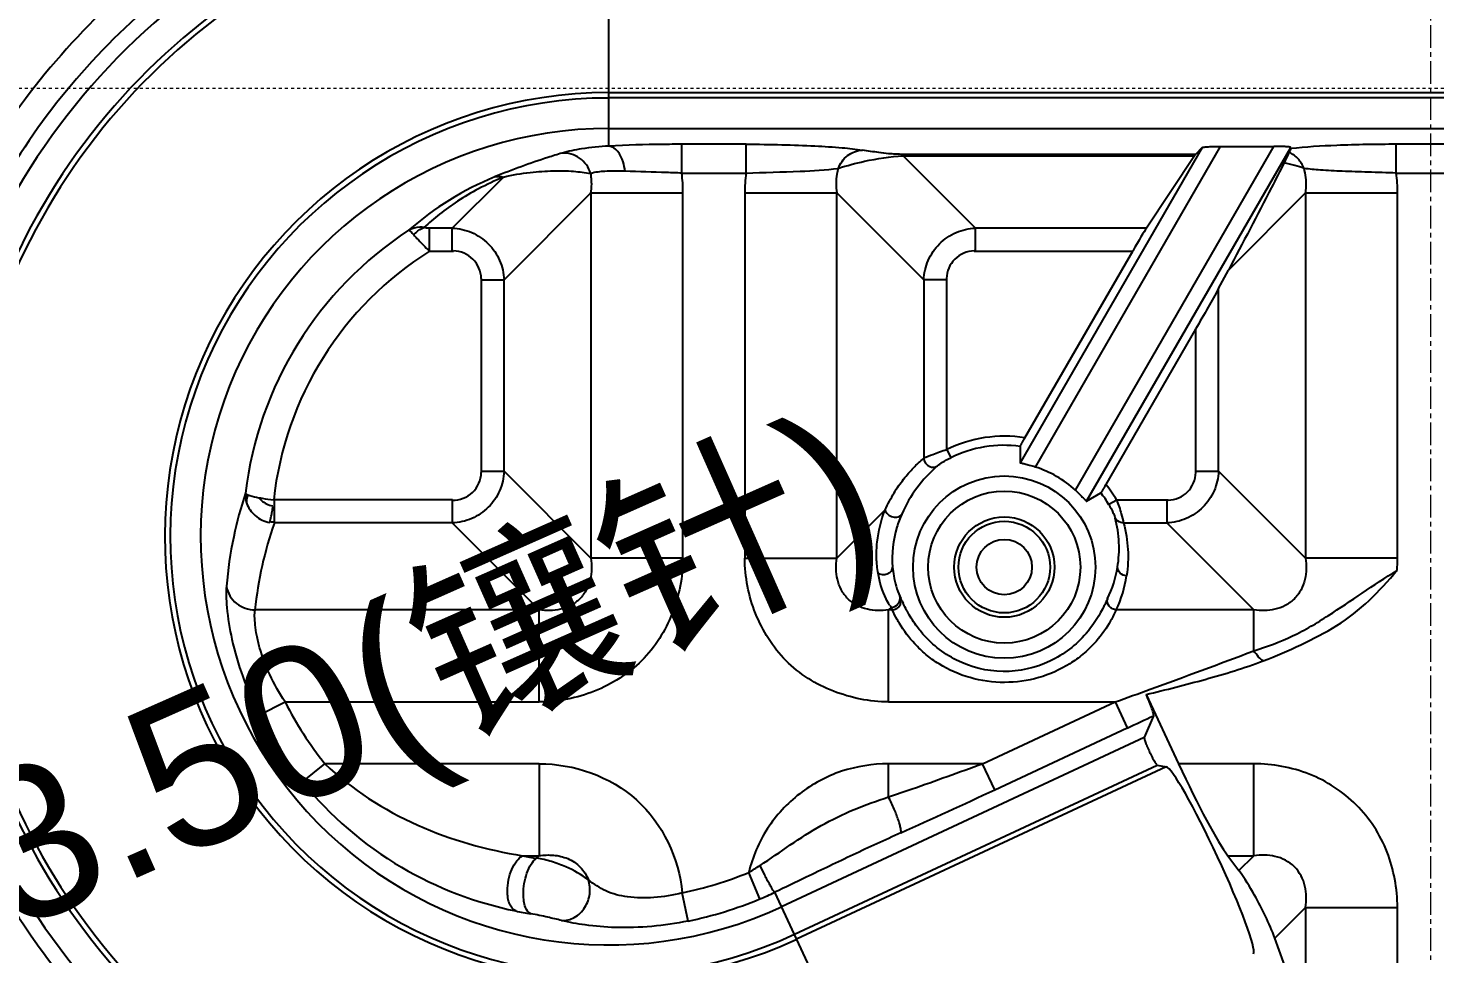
# Model space of a CAD drawing. Header units: millimetres. Extents: x 2748 to 3320, y 1427 to 1884.
# Drawn here: x 2936.55 to 2983.04, y 1695.22 to 1725.82 of the extents above; entities that cross this region are included whole.
import ezdxf

# ---------------------------------------------------------------- set-up
doc = ezdxf.new("R2010")
doc.units = ezdxf.units.MM
doc.linetypes.add('CENTER', pattern=[0.6, 0.375, -0.075, 0.075, -0.075])
doc.linetypes.add('HIDDEN', pattern=[0.2, 0.1, -0.1])
doc.layers.add('21', color=7, linetype='Continuous')
doc.layers.add('center', color=1, linetype='CENTER', lineweight=9)
doc.layers.add('cool', color=153, linetype='HIDDEN', lineweight=9)
doc.styles.get("Standard").update_dxf_attribs({"font": 'arial.ttf'})
doc.dimstyles.get("Standard").update_dxf_attribs({"dimtxt": 0.18, "dimasz": 0.18, "dimexe": 0.18, "dimexo": 0.0625, "dimgap": 0.09, "dimtad": 0, "dimtih": 1, "dimtoh": 1, "dimzin": 0, "dimdsep": 46, "dimtxsty": 'Standard', "dimcen": 0.09, "dimadec": 0, "dimazin": 0, "dimtfac": 1, "dimtofl": 0, "dimtmove": 0, "dimatfit": 3, "dimfxl": 0, "dimtolj": 1, "dimtzin": 0, "dimarcsym": 0})

# ---------------------------------------------------------------- blocks, each defined once
blk = doc.blocks.new('*D76')
at = {"color": 4, "lineweight": -2, "transparency": 16777216}
blk.add_line((2930.321, 1695.287), (2925.75, 1693.261), dxfattribs=at)
at = {"color": 4, "transparency": 16777216}
blk.add_solid([(2925.413, 1694.023), (2926.088, 1692.499), (2921.179, 1691.235)], dxfattribs=at)
at = {"layer": 'Defpoints', "color": 0, "transparency": 16777216}
for p in [(2921.179, 1691.235), (2917.979, 1689.817)]:
    blk.add_point(p, dxfattribs=at)
at = {"color": 6, "transparency": 16777216, "insert": (2947.402, 1702.858), "char_height": 5, "attachment_point": 5, "rotation": 23.9043}
blk.add_mtext('\\A1;∅3.50(镶针)', dxfattribs=at)

msp = doc.modelspace()

# ---------------------------------------------------------------- linework, layer by layer
at = {"layer": '21', "color": 7, "linetype": 'Continuous'}
for p, q in [((2955.747, 1721.918), (2955.747, 1732.282)), ((2955.747, 1723.686), (2999.967, 1723.686)), ((2999.967, 1723.508), (2955.747, 1723.508)), ((2955.747, 1722.502), (2999.967, 1722.502)), ((2960.277, 1721.977), (2958.15, 1721.977)), ((2958.151, 1721.025), (2958.15, 1721.977)), ((2960.277, 1721.025), (2960.277, 1721.977)), ((2975.352, 1721.869), (2969.336, 1711.449)), ((2975.953, 1721.908), (2969.835, 1711.308)), ((2971.163, 1710.542), (2977.725, 1721.908)), ((2971.534, 1710.18), (2978.283, 1721.869)), ((2975.352, 1721.869), (2975.136, 1721.645)), ((2975.953, 1721.908), (2977.725, 1721.908)), ((2978.276, 1721.833), (2978.283, 1721.869)), ((2981.768, 1721.025), (2981.768, 1721.977)), ((2984.9, 1721.977), (2981.768, 1721.977)), ((2965.47, 1721.596), (2965.47, 1721.645)), ((2975.136, 1721.645), (2965.47, 1721.645)), ((2965.47, 1721.596), (2967.859, 1719.206)), ((2965.47, 1721.596), (2975.101, 1721.596)), ((2975.101, 1721.596), (2973.511, 1719.206)), ((2950.568, 1719.206), (2952.257, 1720.895)), ((2958.151, 1721.025), (2960.277, 1721.025)), ((2981.768, 1721.025), (2984.914, 1721.025)), ((2955.152, 1720.369), (2952.279, 1717.496)), ((2955.152, 1720.369), (2955.152, 1708.297)), ((2955.152, 1720.369), (2958.192, 1720.369)), ((2958.192, 1708.297), (2958.192, 1720.369)), ((2960.235, 1720.369), (2960.235, 1708.297)), ((2960.235, 1720.369), (2963.276, 1720.369)), ((2963.276, 1708.297), (2963.276, 1720.369)), ((2966.149, 1717.496), (2963.276, 1720.369)), ((2978.769, 1720.369), (2976.219, 1717.818)), ((2978.769, 1720.369), (2978.769, 1708.297)), ((2978.769, 1720.369), (2981.81, 1720.369)), ((2981.81, 1708.297), (2981.81, 1720.369)), ((2949.815, 1718.446), (2949.815, 1719.206)), ((2950.568, 1719.206), (2949.815, 1719.206)), ((2950.568, 1718.446), (2950.568, 1719.206)), ((2967.859, 1718.446), (2967.859, 1719.206)), ((2973.511, 1719.206), (2967.859, 1719.206)), ((2949.815, 1718.446), (2950.613, 1718.446)), ((2967.815, 1718.446), (2973.056, 1718.446)), ((2969.493, 1712.274), (2973.056, 1718.446)), ((2975.896, 1717.21), (2976.219, 1717.818)), ((2951.518, 1717.54), (2951.518, 1711.125)), ((2951.518, 1717.496), (2952.279, 1717.496)), ((2952.279, 1711.17), (2952.279, 1717.496)), ((2966.149, 1717.496), (2966.149, 1711.595)), ((2966.909, 1717.496), (2966.149, 1717.496)), ((2966.909, 1711.888), (2966.909, 1717.541)), ((2975.896, 1711.17), (2975.896, 1717.21)), ((2975.136, 1715.865), (2972.17, 1710.729)), ((2975.136, 1715.865), (2975.136, 1711.125)), ((2969.339, 1711.992), (2969.336, 1711.449)), ((2966.909, 1711.888), (2967.042, 1711.617)), ((2951.518, 1711.17), (2952.279, 1711.17)), ((2952.279, 1711.17), (2955.152, 1708.297)), ((2975.136, 1711.17), (2975.896, 1711.17)), ((2975.896, 1711.17), (2978.769, 1708.297)), ((2950.57, 1710.22), (2944.674, 1710.22)), ((2944.688, 1709.46), (2944.688, 1710.22)), ((2950.568, 1710.22), (2950.568, 1709.459)), ((2971.534, 1710.18), (2972.004, 1710.455)), ((2972.527, 1710.219), (2972.268, 1710.065)), ((2974.23, 1710.219), (2972.527, 1710.219)), ((2974.186, 1710.219), (2974.186, 1709.459)), ((2963.276, 1708.297), (2964.872, 1709.892)), ((2950.568, 1709.459), (2944.688, 1709.46)), ((2953.441, 1706.586), (2950.568, 1709.459)), ((2972.753, 1709.459), (2974.186, 1709.459)), ((2977.059, 1706.586), (2974.186, 1709.459)), ((2958.192, 1708.297), (2955.152, 1708.297)), ((2960.235, 1708.297), (2963.276, 1708.297)), ((2981.81, 1708.297), (2978.769, 1708.297)), ((2965.433, 1706.88), (2965.396, 1706.959)), ((2953.441, 1706.586), (2944.047, 1706.586)), ((2953.441, 1703.545), (2953.441, 1706.586)), ((2965.07, 1706.67), (2964.986, 1706.586)), ((2964.986, 1703.545), (2964.986, 1706.586)), ((2965.108, 1706.586), (2964.986, 1706.586)), ((2977.059, 1706.586), (2972.515, 1706.586)), ((2977.059, 1705.235), (2977.059, 1706.586)), ((2973.504, 1703.791), (2974.571, 1701.502)), ((2944.192, 1703.113), (2945.04, 1703.545)), ((2945.04, 1703.545), (2953.441, 1703.545)), ((2964.986, 1703.545), (2972.475, 1703.545)), ((2968.094, 1701.502), (2972.475, 1703.545)), ((2972.475, 1703.545), (2972.877, 1702.683)), ((2968.496, 1700.64), (2972.877, 1702.683)), ((2973.748, 1703.09), (2973.439, 1702.365)), ((2973.439, 1702.365), (2961.45, 1696.774)), ((2945.614, 1700.908), (2946.358, 1701.502)), ((2953.441, 1701.502), (2946.358, 1701.502)), ((2953.441, 1701.502), (2953.441, 1698.462)), ((2961.875, 1695.863), (2973.865, 1701.454)), ((2974.167, 1701.398), (2961.95, 1695.702)), ((2964.986, 1700.402), (2964.986, 1701.502)), ((2968.094, 1701.502), (2964.986, 1701.502)), ((2968.496, 1700.64), (2968.094, 1701.502)), ((2973.865, 1701.454), (2974.167, 1701.398)), ((2977.059, 1701.502), (2974.571, 1701.502)), ((2977.059, 1698.462), (2977.059, 1701.502)), ((2952.893, 1698.462), (2953.441, 1698.462)), ((2953.356, 1698.376), (2953.441, 1698.462)), ((2976.198, 1698.462), (2976.566, 1697.969)), ((2976.198, 1698.462), (2977.059, 1698.462)), ((2976.566, 1697.969), (2977.059, 1698.462)), ((2960.734, 1697.033), (2960.368, 1697.911)), ((2958.362, 1696.302), (2958.17, 1697.234)), ((2965.849, 1687.341), (2961.227, 1697.252)), ((2978.769, 1696.751), (2977.754, 1695.736)), ((2978.769, 1696.751), (2978.769, 1692.949)), ((2978.769, 1696.751), (2981.81, 1696.751)), ((2981.81, 1684.679), (2981.81, 1696.751)), ((2978.769, 1692.949), (2977.754, 1695.736))]:
    msp.add_line(p, q, dxfattribs=at)
for radius in [3.013, 2.514, 1.658, 1.514, 0.915]:
    msp.add_circle((2968.812, 1708.001), radius, dxfattribs=at)
for centre, radius, start, end in [((2982.882, 1672.826), 102.057, 14.96291, 151.82661), ((2982.882, 1672.826), 101.558, 14.96291, 151.63947), ((2982.882, 1672.826), 100.92, 15.05965, 151.44394), ((2982.882, 1672.826), 100.421, 15.05965, 151.60566), ((2988.912, 1672.826), 86.816, 91.13101, 151.13064), ((2988.912, 1672.826), 85.811, 91.12889, 269.34896), ((2988.912, 1672.826), 84.503, 92.75328, 175.97781), ((2988.912, 1672.826), 83.513, 92.75328, 175.96569), ((2955.747, 1709.006), 22.684, 90, 295), ((2955.747, 1709.006), 21.679, 90, 295), ((2955.747, 1709.006), 21.5, 90, 295), ((2955.747, 1709.006), 24.115, 131.0428, 151.3972), ((2955.747, 1709.006), 23.213, 131.0433, 151.397), ((2955.747, 1709.006), 14.68, 90, 295), ((2955.747, 1709.006), 14.501, 90, 295), ((2955.747, 1709.006), 13.496, 89.9994, 294.9996), ((2955.822, 1711.517), 10.142, 112.3303, 131.3177), ((2953.042, 1720.371), 5.151, 359.9778, 7.2976), ((2965.382, 1720.37), 5.146, 172.6931, 180.0194), ((2976.66, 1720.371), 5.15, 359.9774, 7.2985), ((2955.747, 1709.006), 12.101, 123.1721, 173.1948), ((2955.747, 1709.006), 11.149, 122.1442, 173.7447), ((2968.812, 1708.001), 4.327, 80.94, 116.0794), ((2968.812, 1708.001), 4.026, 82.4736, 116.0804), ((2969.487, 1707.98), 4.433, 130.6308, 156.4108), ((2968.812, 1708.001), 3.462, 47.2154, 72.7946), ((2968.812, 1708.001), 4.327, 30.8385, 39.0807), ((2956.368, 1706.259), 13.311, 161.6914, 168.0877), ((2968.812, 1708.001), 4.026, 30.8384, 37.5488), ((2956.287, 1705.361), 12.302, 160.5364, 174.2845), ((2956.413, 1706.249), 13.357, 168.086, 175.2), ((2976.629, 1708.295), 5.181, 355.5298, 0.0192), ((2968.757, 1708.622), 3.848, 334.3992, 350.7181), ((2968.736, 1708.341), 4.167, 335.0872, 351.3687), ((2968.87, 1708.621), 3.851, 204.3094, 205.5728), ((2975.289, 1711.488), 10.88, 205.0528, 205.2201), ((2972.569, 1710.206), 7.873, 205.2166, 205.5762), ((2966.716, 1707.792), 1.992, 211.8513, 214.276), ((2968.876, 1708.335), 4.154, 203.6362, 204.9039), ((2955.747, 1709.006), 12.019, 207.0234, 218.633), ((2955.747, 1709.006), 12.971, 207.023, 218.6329), ((2850.633, 1964.853), 289.27, 294.99849, 295.18888), ((2844.269, 1967.03), 293.932, 294.33469, 295.00126), ((2955.725, 1712.488), 14.31, 258.5848, 260.4686), ((2956.642, 1704.374), 7.46, 299.9695, 303.3281), ((2955.747, 1709.006), 24.115, 208.2625, 217.5101), ((2955.747, 1709.006), 23.213, 208.2645, 217.509), ((2955.747, 1709.006), 12.019, 281.6321, 292.6148), ((2956.282, 1707.717), 11.575, 292.6211, 295.2945), ((2955.773, 1711.797), 15.478, 258.4075, 260.2893), ((2955.747, 1709.006), 12.971, 281.6319, 292.6137)]:
    msp.add_arc(centre, radius, start, end, dxfattribs=at)
at = {"layer": '21', "color": 8, "linetype": 'HIDDEN'}
msp.add_arc((2988.912, 1672.826), 87.821, 218.45894, 155.70987, dxfattribs=at)
at = {"layer": '21', "color": 7, "linetype": 'Continuous'}
for centre, major_axis, ratio, start_param, end_param in [((2974.589, 1720.693), (0.552, 0.955), 0.022674, 0.091639, 0.344711), ((2973.08, 1718.446), (0.464, 0.804), 0.022674, 0.344711, 1.583895), ((2975.591, 1698.3), (-1.444, 3.097), 0.087489, -3.079289, -0.062303), ((2974.881, 1701.502), (-1.51, 3.214), 0.079183, 1.533606, 2.772789)]:
    msp.add_ellipse(centre, major_axis=major_axis, ratio=ratio, start_param=start_param, end_param=end_param, dxfattribs=at)
for points, knots in [([(2955.747, 1721.918), (2955.444, 1721.903), (2954.922, 1721.851), (2954.407, 1721.748), (2954.196, 1721.685)], [0, 0, 0, 0, 0.57981, 1, 1, 1, 1]), ([(2958.15, 1721.977), (2957.938, 1721.977), (2957.137, 1721.972), (2956.335, 1721.95), (2955.747, 1721.918)], [0, 0, 0, 0, 0.264634, 1, 1, 1, 1]), ([(2956.278, 1721.087), (2956.266, 1721.193), (2956.206, 1721.512), (2955.977, 1721.892), (2955.747, 1721.918)], [0, 0, 0, 0, 0.314254, 1, 1, 1, 1]), ([(2960.277, 1721.977), (2960.673, 1721.979), (2961.432, 1721.967), (2962.494, 1721.933), (2963.38, 1721.874), (2963.903, 1721.821), (2964.123, 1721.784)], [0, 0, 0, 0, 0.308136, 0.591386, 0.826767, 1, 1, 1, 1]), ([(2963.326, 1721.181), (2963.389, 1721.344), (2963.6, 1721.643), (2963.949, 1721.778), (2964.123, 1721.784)], [0, 0, 0, 0, 0.501194, 1, 1, 1, 1]), ([(2965.47, 1721.645), (2965.308, 1721.644), (2965.04, 1721.656), (2964.591, 1721.714), (2964.304, 1721.754), (2964.123, 1721.784)], [0, 0, 0, 0, 0.358147, 0.592861, 1, 1, 1, 1]), ([(2975.352, 1721.869), (2975.357, 1721.874), (2975.381, 1721.879), (2975.422, 1721.887), (2975.484, 1721.892), (2975.593, 1721.9), (2975.751, 1721.906), (2975.883, 1721.908), (2975.953, 1721.908)], [0, 0, 0, 0, 0.036758, 0.109961, 0.214144, 0.343461, 0.654696, 1, 1, 1, 1]), ([(2978.279, 1721.874), (2978.272, 1721.878), (2978.249, 1721.883), (2978.185, 1721.893), (2978.069, 1721.9), (2977.907, 1721.906), (2977.787, 1721.908), (2977.725, 1721.908)], [0, 0, 0, 0, 0.043672, 0.120676, 0.355981, 0.663019, 1, 1, 1, 1]), ([(2978.276, 1721.833), (2978.272, 1721.816), (2978.255, 1721.776), (2978.239, 1721.736), (2978.229, 1721.712)], [0, 0, 0, 0, 0.397433, 1, 1, 1, 1]), ([(2981.768, 1721.977), (2981.112, 1721.977), (2979.947, 1721.956), (2978.784, 1721.889), (2978.279, 1721.833)], [0, 0, 0, 0, 0.563864, 1, 1, 1, 1]), ([(2954.196, 1721.685), (2954.04, 1721.638), (2953.288, 1721.404), (2952.546, 1721.136), (2951.968, 1720.899)], [0, 0, 0, 0, 0.207419, 1, 1, 1, 1]), ([(2955.143, 1721.014), (2955.111, 1721.114), (2955.01, 1721.305), (2954.722, 1721.606), (2954.395, 1721.703), (2954.196, 1721.685)], [0, 0, 0, 0, 0.254033, 0.51613, 1, 1, 1, 1]), ([(2963.326, 1721.181), (2963.61, 1721.276), (2964.316, 1721.462), (2965.041, 1721.573), (2965.47, 1721.596)], [0, 0, 0, 0, 0.410696, 1, 1, 1, 1]), ([(2978.063, 1721.368), (2977.924, 1721.095), (2977.315, 1719.909), (2976.7, 1718.726), (2976.219, 1717.818)], [0, 0, 0, 0, 0.229298, 1, 1, 1, 1]), ([(2978.229, 1721.712), (2978.219, 1721.69), (2978.167, 1721.574), (2978.11, 1721.46), (2978.063, 1721.368)], [0, 0, 0, 0, 0.186498, 1, 1, 1, 1]), ([(2978.719, 1721.181), (2978.617, 1721.213), (2978.401, 1721.284), (2978.181, 1721.339), (2978.063, 1721.368)], [0, 0, 0, 0, 0.467291, 1, 1, 1, 1]), ([(2978.719, 1721.181), (2978.674, 1721.296), (2978.544, 1721.511), (2978.341, 1721.661), (2978.229, 1721.712)], [0, 0, 0, 0, 0.49966, 1, 1, 1, 1]), ([(2952.257, 1720.895), (2951.979, 1720.775), (2951.46, 1720.533), (2950.756, 1720.118), (2950.156, 1719.682), (2949.796, 1719.378), (2949.629, 1719.225)], [0, 0, 0, 0, 0.289516, 0.548452, 0.782768, 1, 1, 1, 1]), ([(2951.968, 1720.899), (2952.038, 1720.916), (2952.138, 1720.919), (2952.232, 1720.901), (2952.257, 1720.895)], [0, 0, 0, 0, 0.743307, 1, 1, 1, 1]), ([(2952.257, 1720.895), (2952.548, 1720.968), (2953.1, 1721.055), (2953.876, 1721.108), (2954.546, 1721.099), (2954.955, 1721.046), (2955.143, 1721.014)], [0, 0, 0, 0, 0.310109, 0.574544, 0.80314, 1, 1, 1, 1]), ([(2956.278, 1721.087), (2956.16, 1721.093), (2955.937, 1721.096), (2955.557, 1721.086), (2955.296, 1721.053), (2955.143, 1721.014)], [0, 0, 0, 0, 0.311352, 0.586289, 1, 1, 1, 1]), ([(2955.152, 1720.369), (2955.16, 1720.424), (2955.183, 1720.638), (2955.174, 1720.857), (2955.143, 1721.014)], [0, 0, 0, 0, 0.258214, 1, 1, 1, 1]), ([(2958.151, 1721.025), (2957.986, 1721.03), (2957.361, 1721.052), (2956.737, 1721.071), (2956.278, 1721.087)], [0, 0, 0, 0, 0.264332, 1, 1, 1, 1]), ([(2960.277, 1721.025), (2960.872, 1721.047), (2961.889, 1721.074), (2962.908, 1721.122), (2963.326, 1721.181)], [0, 0, 0, 0, 0.585401, 1, 1, 1, 1]), ([(2963.326, 1721.181), (2963.307, 1721.119), (2963.243, 1720.853), (2963.246, 1720.574), (2963.276, 1720.369)], [0, 0, 0, 0, 0.240772, 1, 1, 1, 1]), ([(2981.768, 1721.025), (2981.458, 1721.034), (2980.863, 1721.057), (2980.026, 1721.081), (2979.319, 1721.116), (2978.898, 1721.153), (2978.719, 1721.181)], [0, 0, 0, 0, 0.304641, 0.585271, 0.821695, 1, 1, 1, 1]), ([(2978.769, 1720.369), (2978.779, 1720.435), (2978.806, 1720.706), (2978.78, 1720.985), (2978.719, 1721.181)], [0, 0, 0, 0, 0.246128, 1, 1, 1, 1]), ([(2949.629, 1719.225), (2949.585, 1719.232), (2949.413, 1719.243), (2949.235, 1719.199), (2949.126, 1719.135)], [0, 0, 0, 0, 0.260572, 1, 1, 1, 1]), ([(2949.126, 1719.135), (2949.135, 1719.134), (2949.158, 1719.121), (2949.215, 1719.073), (2949.26, 1719.022), (2949.294, 1718.983)], [0, 0, 0, 0, 0.121209, 0.327759, 1, 1, 1, 1]), ([(2949.294, 1718.983), (2949.317, 1719.012), (2949.412, 1719.114), (2949.532, 1719.195), (2949.629, 1719.225)], [0, 0, 0, 0, 0.271388, 1, 1, 1, 1]), ([(2949.294, 1718.983), (2949.328, 1718.944), (2949.495, 1718.759), (2949.671, 1718.582), (2949.815, 1718.446)], [0, 0, 0, 0, 0.205753, 1, 1, 1, 1]), ([(2949.815, 1719.206), (2949.782, 1719.206), (2949.72, 1719.208), (2949.657, 1719.215), (2949.629, 1719.225)], [0, 0, 0, 0, 0.526833, 1, 1, 1, 1]), ([(2950.568, 1719.206), (2950.788, 1719.197), (2951.228, 1719.096), (2951.789, 1718.716), (2952.168, 1718.156), (2952.269, 1717.715), (2952.279, 1717.496)], [0, 0, 0, 0, 0.249494, 0.500013, 0.750522, 1, 1, 1, 1]), ([(2966.149, 1717.496), (2966.158, 1717.715), (2966.26, 1718.156), (2966.639, 1718.716), (2967.199, 1719.096), (2967.64, 1719.197), (2967.859, 1719.206)], [0, 0, 0, 0, 0.249494, 0.500013, 0.750522, 1, 1, 1, 1]), ([(2951.526, 1717.54), (2951.515, 1717.772), (2951.324, 1718.251), (2950.845, 1718.443), (2950.613, 1718.453)], [0, 0, 0, 0, 0.500015, 1, 1, 1, 1]), ([(2967.815, 1718.453), (2967.583, 1718.443), (2967.104, 1718.252), (2966.912, 1717.773), (2966.902, 1717.541)], [0, 0, 0, 0, 0.500022, 1, 1, 1, 1]), ([(2975.896, 1717.21), (2975.785, 1717.001), (2975.53, 1716.553), (2975.275, 1716.106), (2975.136, 1715.865)], [0, 0, 0, 0, 0.46087, 1, 1, 1, 1]), ([(2969.339, 1711.992), (2969.339, 1711.996), (2969.344, 1712.005), (2969.352, 1712.023), (2969.368, 1712.051), (2969.395, 1712.102), (2969.438, 1712.178), (2969.474, 1712.241), (2969.493, 1712.274)], [0, 0, 0, 0, 0.028605, 0.094176, 0.193115, 0.320723, 0.638941, 1, 1, 1, 1]), ([(2964.872, 1709.892), (2964.964, 1710.083), (2965.147, 1710.437), (2965.464, 1710.905), (2965.802, 1711.278), (2966.028, 1711.503), (2966.149, 1711.595)], [0, 0, 0, 0, 0.296044, 0.556015, 0.787369, 1, 1, 1, 1]), ([(2966.149, 1711.595), (2966.245, 1711.646), (2966.497, 1711.75), (2966.753, 1711.84), (2966.909, 1711.888)], [0, 0, 0, 0, 0.398131, 1, 1, 1, 1]), ([(2966.149, 1711.595), (2966.159, 1711.485), (2966.299, 1711.287), (2966.528, 1711.299), (2966.6, 1711.344)], [0, 0, 0, 0, 0.566283, 1, 1, 1, 1]), ([(2966.6, 1711.344), (2966.654, 1711.39), (2966.798, 1711.487), (2966.949, 1711.572), (2967.042, 1711.617)], [0, 0, 0, 0, 0.40491, 1, 1, 1, 1]), ([(2952.279, 1711.17), (2952.269, 1710.95), (2952.168, 1710.509), (2951.789, 1709.949), (2951.228, 1709.57), (2950.788, 1709.468), (2950.568, 1709.459)], [0, 0, 0, 0, 0.249494, 0.500013, 0.750522, 1, 1, 1, 1]), ([(2950.57, 1710.211), (2950.808, 1710.211), (2951.311, 1710.392), (2951.515, 1710.887), (2951.526, 1711.124)], [0, 0, 0, 0, 0.500477, 1, 1, 1, 1]), ([(2969.835, 1711.308), (2969.773, 1711.327), (2969.683, 1711.353), (2969.567, 1711.384), (2969.492, 1711.402), (2969.43, 1711.418), (2969.38, 1711.43), (2969.355, 1711.44), (2969.336, 1711.445), (2969.336, 1711.449)], [0, 0, 0, 0, 0.37098, 0.541558, 0.692895, 0.819247, 0.915066, 0.976115, 1, 1, 1, 1]), ([(2975.896, 1711.17), (2975.887, 1710.95), (2975.785, 1710.509), (2975.406, 1709.949), (2974.846, 1709.57), (2974.405, 1709.468), (2974.186, 1709.459)], [0, 0, 0, 0, 0.249494, 0.500013, 0.750522, 1, 1, 1, 1]), ([(2974.23, 1710.212), (2974.462, 1710.222), (2974.941, 1710.414), (2975.133, 1710.893), (2975.143, 1711.125)], [0, 0, 0, 0, 0.500015, 1, 1, 1, 1]), ([(2972.17, 1710.729), (2972.151, 1710.696), (2972.114, 1710.633), (2972.07, 1710.558), (2972.04, 1710.509), (2972.023, 1710.482), (2972.011, 1710.466), (2972.006, 1710.456), (2972.004, 1710.455)], [0, 0, 0, 0, 0.361072, 0.679293, 0.806899, 0.905833, 0.971397, 1, 1, 1, 1]), ([(2943.731, 1710.44), (2943.736, 1710.429), (2943.766, 1710.409), (2943.795, 1710.396), (2943.815, 1710.388)], [0, 0, 0, 0, 0.364874, 1, 1, 1, 1]), ([(2943.815, 1710.388), (2943.806, 1710.366), (2943.776, 1710.281), (2943.764, 1710.189), (2943.769, 1710.123)], [0, 0, 0, 0, 0.26887, 1, 1, 1, 1]), ([(2943.769, 1710.123), (2943.821, 1709.962), (2944.031, 1709.66), (2944.362, 1709.508), (2944.536, 1709.476)], [0, 0, 0, 0, 0.489033, 1, 1, 1, 1]), ([(2943.815, 1710.388), (2943.837, 1710.38), (2943.954, 1710.341), (2944.076, 1710.315), (2944.174, 1710.296)], [0, 0, 0, 0, 0.188603, 1, 1, 1, 1]), ([(2944.174, 1710.296), (2944.212, 1710.289), (2944.375, 1710.259), (2944.538, 1710.236), (2944.664, 1710.221)], [0, 0, 0, 0, 0.233394, 1, 1, 1, 1]), ([(2944.174, 1710.296), (2944.199, 1710.264), (2944.321, 1710.135), (2944.49, 1710.054), (2944.623, 1710.024)], [0, 0, 0, 0, 0.230923, 1, 1, 1, 1]), ([(2971.163, 1710.542), (2971.21, 1710.498), (2971.277, 1710.433), (2971.362, 1710.348), (2971.416, 1710.292), (2971.46, 1710.247), (2971.496, 1710.209), (2971.517, 1710.193), (2971.531, 1710.178), (2971.534, 1710.18)], [0, 0, 0, 0, 0.37099, 0.541579, 0.692923, 0.819276, 0.91509, 0.976123, 1, 1, 1, 1]), ([(2972.527, 1710.219), (2972.586, 1710.069), (2972.666, 1709.817), (2972.735, 1709.561), (2972.753, 1709.459)], [0, 0, 0, 0, 0.610106, 1, 1, 1, 1]), ([(2944.536, 1709.476), (2944.559, 1709.544), (2944.577, 1709.639), (2944.601, 1709.761), (2944.614, 1709.843), (2944.626, 1709.93), (2944.642, 1709.989), (2944.642, 1710.02)], [0, 0, 0, 0, 0.387291, 0.524228, 0.67338, 0.832822, 1, 1, 1, 1]), ([(2964.642, 1707.797), (2964.61, 1707.961), (2964.578, 1708.307), (2964.607, 1709.017), (2964.739, 1709.552), (2964.872, 1709.892)], [0, 0, 0, 0, 0.23597, 0.485707, 1, 1, 1, 1]), ([(2964.872, 1709.892), (2964.885, 1709.838), (2964.957, 1709.732), (2965.12, 1709.648), (2965.299, 1709.642), (2965.399, 1709.71), (2965.424, 1709.754)], [0, 0, 0, 0, 0.247291, 0.521008, 0.779821, 1, 1, 1, 1]), ([(2965.424, 1709.754), (2965.362, 1709.612), (2965.156, 1709.052), (2965.086, 1708.441), (2965.121, 1708.001)], [0, 0, 0, 0, 0.260586, 1, 1, 1, 1]), ([(2972.268, 1710.065), (2972.319, 1709.981), (2972.383, 1709.859), (2972.447, 1709.709), (2972.471, 1709.648), (2972.477, 1709.622)], [0, 0, 0, 0, 0.600339, 0.839195, 1, 1, 1, 1]), ([(2972.753, 1709.459), (2972.724, 1709.458), (2972.614, 1709.474), (2972.511, 1709.549), (2972.477, 1709.622)], [0, 0, 0, 0, 0.264368, 1, 1, 1, 1]), ([(2972.555, 1708.001), (2972.598, 1708.268), (2972.632, 1708.815), (2972.547, 1709.358), (2972.477, 1709.622)], [0, 0, 0, 0, 0.496669, 1, 1, 1, 1]), ([(2972.753, 1709.459), (2972.83, 1709.175), (2972.928, 1708.593), (2972.9, 1708.004), (2972.855, 1707.716)], [0, 0, 0, 0, 0.502764, 1, 1, 1, 1]), ([(2958.192, 1708.297), (2958.192, 1707.677), (2957.998, 1706.738), (2957.442, 1705.622), (2956.857, 1704.883), (2956.116, 1704.301), (2955.004, 1703.735), (2954.062, 1703.545), (2953.441, 1703.545)], [0, 0, 0, 0, 0.249205, 0.374579, 0.49971, 0.62513, 0.750417, 1, 1, 1, 1]), ([(2955.152, 1708.297), (2955.185, 1708.065), (2955.183, 1707.699), (2955.018, 1707.243), (2954.795, 1706.941), (2954.493, 1706.719), (2954.037, 1706.554), (2953.672, 1706.553), (2953.441, 1706.586)], [0, 0, 0, 0, 0.243663, 0.370981, 0.500265, 0.629966, 0.756742, 1, 1, 1, 1]), ([(2964.986, 1703.545), (2964.367, 1703.545), (2963.428, 1703.74), (2962.312, 1704.295), (2961.572, 1704.881), (2960.991, 1705.622), (2960.425, 1706.734), (2960.235, 1707.676), (2960.235, 1708.297)], [0, 0, 0, 0, 0.249205, 0.37458, 0.499711, 0.62513, 0.750417, 1, 1, 1, 1]), ([(2964.986, 1706.586), (2964.755, 1706.553), (2964.389, 1706.554), (2963.933, 1706.72), (2963.631, 1706.943), (2963.408, 1707.245), (2963.244, 1707.7), (2963.243, 1708.066), (2963.276, 1708.297)], [0, 0, 0, 0, 0.243663, 0.370981, 0.500265, 0.629965, 0.756742, 1, 1, 1, 1]), ([(2978.769, 1708.297), (2978.802, 1708.065), (2978.801, 1707.699), (2978.636, 1707.243), (2978.412, 1706.941), (2978.11, 1706.719), (2977.655, 1706.554), (2977.289, 1706.553), (2977.059, 1706.586)], [0, 0, 0, 0, 0.243663, 0.370982, 0.500265, 0.629966, 0.756742, 1, 1, 1, 1]), ([(2964.642, 1707.797), (2964.696, 1707.766), (2964.815, 1707.739), (2964.97, 1707.779), (2965.084, 1707.867), (2965.12, 1707.955), (2965.121, 1708.001)], [0, 0, 0, 0, 0.306412, 0.568447, 0.770581, 1, 1, 1, 1]), ([(2965.024, 1706.741), (2964.982, 1706.808), (2964.802, 1707.138), (2964.692, 1707.505), (2964.642, 1707.797)], [0, 0, 0, 0, 0.21232, 1, 1, 1, 1]), ([(2965.121, 1708.001), (2965.129, 1707.904), (2965.171, 1707.574), (2965.264, 1707.25), (2965.36, 1707.036)], [0, 0, 0, 0, 0.293983, 1, 1, 1, 1]), ([(2972.856, 1707.716), (2972.778, 1707.717), (2972.623, 1707.778), (2972.556, 1707.93), (2972.555, 1708.001)], [0, 0, 0, 0, 0.523788, 1, 1, 1, 1]), ([(2977.059, 1705.235), (2977.496, 1705.367), (2978.141, 1705.61), (2978.95, 1706.036), (2979.717, 1706.515), (2980.65, 1707.154), (2981.408, 1707.647), (2981.794, 1707.891)], [0, 0, 0, 0, 0.251327, 0.377647, 0.502455, 0.748875, 1, 1, 1, 1]), ([(2977.371, 1704.898), (2977.793, 1705.055), (2978.614, 1705.43), (2979.831, 1706.029), (2980.898, 1706.876), (2981.502, 1707.547), (2981.794, 1707.891)], [0, 0, 0, 0, 0.250074, 0.500074, 0.749935, 1, 1, 1, 1]), ([(2943.103, 1707.366), (2943.095, 1707.267), (2943.092, 1707.032), (2943.127, 1706.446), (2943.277, 1705.539), (2943.627, 1704.343), (2943.982, 1703.524), (2944.192, 1703.113)], [0, 0, 0, 0, 0.067588, 0.158547, 0.397551, 0.687699, 1, 1, 1, 1]), ([(2943.103, 1707.366), (2943.137, 1707.151), (2943.384, 1706.738), (2943.831, 1706.588), (2944.047, 1706.586)], [0, 0, 0, 0, 0.502333, 1, 1, 1, 1]), ([(2965.07, 1706.67), (2965.155, 1706.674), (2965.308, 1706.747), (2965.367, 1706.898), (2965.369, 1706.963)], [0, 0, 0, 0, 0.566513, 1, 1, 1, 1]), ([(2965.108, 1706.586), (2965.151, 1706.588), (2965.24, 1706.615), (2965.384, 1706.722), (2965.419, 1706.876), (2965.396, 1706.959)], [0, 0, 0, 0, 0.245416, 0.511429, 1, 1, 1, 1]), ([(2972.227, 1706.959), (2972.222, 1706.947), (2972.199, 1706.897), (2972.175, 1706.846), (2972.157, 1706.808)], [0, 0, 0, 0, 0.229997, 1, 1, 1, 1]), ([(2972.515, 1706.586), (2972.471, 1706.588), (2972.382, 1706.616), (2972.238, 1706.723), (2972.204, 1706.877), (2972.227, 1706.959)], [0, 0, 0, 0, 0.248663, 0.516156, 1, 1, 1, 1]), ([(2945.04, 1703.545), (2944.852, 1703.834), (2944.527, 1704.414), (2944.237, 1705.164), (2944.104, 1705.722), (2944.053, 1706.069), (2944.032, 1706.351), (2944.037, 1706.517), (2944.047, 1706.586)], [0, 0, 0, 0, 0.318268, 0.61197, 0.738914, 0.847741, 0.935444, 1, 1, 1, 1]), ([(2965.349, 1706.135), (2965.323, 1706.18), (2965.237, 1706.327), (2965.162, 1706.48), (2965.108, 1706.586)], [0, 0, 0, 0, 0.303733, 1, 1, 1, 1]), ([(2965.634, 1706.485), (2965.618, 1706.515), (2965.559, 1706.621), (2965.505, 1706.729), (2965.467, 1706.807)], [0, 0, 0, 0, 0.281397, 1, 1, 1, 1]), ([(2966.063, 1705.86), (2966.018, 1705.913), (2965.861, 1706.112), (2965.724, 1706.326), (2965.634, 1706.485)], [0, 0, 0, 0, 0.277291, 1, 1, 1, 1]), ([(2972.157, 1706.808), (2972.124, 1706.74), (2971.947, 1706.384), (2971.725, 1706.049), (2971.514, 1705.805)], [0, 0, 0, 0, 0.188994, 1, 1, 1, 1]), ([(2972.515, 1706.586), (2972.5, 1706.557), (2972.425, 1706.406), (2972.347, 1706.257), (2972.277, 1706.14)], [0, 0, 0, 0, 0.19539, 1, 1, 1, 1]), ([(2972.277, 1706.14), (2972.133, 1705.901), (2971.862, 1705.54), (2971.41, 1705.105), (2970.823, 1704.682), (2969.958, 1704.295), (2968.817, 1704.137), (2967.675, 1704.293), (2966.808, 1704.677), (2966.22, 1705.099), (2965.766, 1705.534), (2965.494, 1705.895), (2965.349, 1706.135)], [0, 0, 0, 0, 0.101141, 0.161731, 0.226366, 0.361778, 0.499765, 0.63776, 0.773216, 0.837909, 0.898582, 1, 1, 1, 1]), ([(2971.514, 1705.805), (2971.186, 1705.427), (2970.345, 1704.776), (2968.769, 1704.426), (2967.206, 1704.812), (2966.381, 1705.478), (2966.063, 1705.86)], [0, 0, 0, 0, 0.243405, 0.500857, 0.758285, 1, 1, 1, 1]), ([(2972.475, 1703.545), (2972.862, 1703.684), (2974.394, 1704.237), (2975.921, 1704.802), (2977.059, 1705.235)], [0, 0, 0, 0, 0.25256, 1, 1, 1, 1]), ([(2977.371, 1704.898), (2977.313, 1704.931), (2977.201, 1705.042), (2977.108, 1705.163), (2977.059, 1705.235)], [0, 0, 0, 0, 0.433187, 1, 1, 1, 1]), ([(2973.504, 1703.791), (2974.155, 1703.949), (2975.456, 1704.276), (2976.742, 1704.664), (2977.371, 1704.898)], [0, 0, 0, 0, 0.500034, 1, 1, 1, 1]), ([(2973.748, 1703.09), (2973.751, 1703.099), (2973.749, 1703.125), (2973.74, 1703.172), (2973.721, 1703.239), (2973.68, 1703.362), (2973.608, 1703.549), (2973.541, 1703.706), (2973.504, 1703.791)], [0, 0, 0, 0, 0.036247, 0.101164, 0.194566, 0.314796, 0.62463, 1, 1, 1, 1]), ([(2973.439, 1702.365), (2973.437, 1702.36), (2973.44, 1702.341), (2973.446, 1702.309), (2973.461, 1702.262), (2973.492, 1702.176), (2973.543, 1702.05), (2973.616, 1701.889), (2973.693, 1701.73), (2973.756, 1701.611), (2973.801, 1701.534), (2973.828, 1701.493), (2973.847, 1701.468), (2973.859, 1701.455), (2973.865, 1701.454)], [0, 0, 0, 0, 0.017847, 0.051442, 0.100299, 0.163026, 0.320882, 0.503633, 0.685815, 0.842061, 0.903664, 0.951238, 0.983456, 1, 1, 1, 1]), ([(2946.358, 1701.502), (2947.241, 1700.65), (2949.34, 1699.315), (2951.704, 1698.647), (2952.893, 1698.462)], [0, 0, 0, 0, 0.504919, 1, 1, 1, 1]), ([(2953.441, 1701.502), (2954.585, 1701.503), (2956.985, 1700.678), (2958.063, 1698.371), (2958.17, 1697.234)], [0, 0, 0, 0, 0.500397, 1, 1, 1, 1]), ([(2964.986, 1701.502), (2964.463, 1701.496), (2963.407, 1701.337), (2961.996, 1700.58), (2960.906, 1699.408), (2960.491, 1698.42), (2960.368, 1697.911)], [0, 0, 0, 0, 0.250064, 0.50007, 0.750049, 1, 1, 1, 1]), ([(2964.986, 1700.402), (2965.246, 1700.49), (2966.285, 1700.848), (2967.318, 1701.222), (2968.094, 1701.502)], [0, 0, 0, 0, 0.249253, 1, 1, 1, 1]), ([(2981.81, 1696.751), (2981.798, 1697.372), (2981.588, 1698.628), (2980.539, 1700.232), (2978.935, 1701.279), (2977.679, 1701.492), (2977.059, 1701.502)], [0, 0, 0, 0, 0.250133, 0.500024, 0.749898, 1, 1, 1, 1]), ([(2945.614, 1700.908), (2946.516, 1699.78), (2948.687, 1697.916), (2951.345, 1696.906), (2952.663, 1696.635)], [0, 0, 0, 0, 0.517676, 1, 1, 1, 1]), ([(2960.74, 1698.141), (2961.08, 1698.355), (2961.732, 1698.828), (2962.753, 1699.475), (2963.838, 1700.017), (2964.604, 1700.274), (2964.986, 1700.402)], [0, 0, 0, 0, 0.249599, 0.4991, 0.749881, 1, 1, 1, 1]), ([(2965.389, 1699.213), (2965.4, 1699.227), (2965.402, 1699.283), (2965.389, 1699.374), (2965.358, 1699.498), (2965.291, 1699.711), (2965.171, 1700.018), (2965.054, 1700.27), (2964.986, 1700.402)], [0, 0, 0, 0, 0.04332, 0.119769, 0.223088, 0.343163, 0.649737, 1, 1, 1, 1]), ([(2965.389, 1699.213), (2964.862, 1698.978), (2963.817, 1698.497), (2962.436, 1697.829), (2961.573, 1697.417), (2961.227, 1697.252)], [0, 0, 0, 0, 0.376048, 0.750404, 1, 1, 1, 1]), ([(2953.441, 1698.462), (2953.596, 1698.485), (2953.918, 1698.499), (2954.401, 1698.392), (2954.825, 1698.108), (2955.007, 1697.815), (2955.068, 1697.66)], [0, 0, 0, 0, 0.240414, 0.488794, 0.744603, 1, 1, 1, 1]), ([(2978.769, 1696.751), (2978.797, 1696.983), (2978.809, 1697.471), (2978.458, 1698.15), (2977.779, 1698.494), (2977.29, 1698.495), (2977.059, 1698.462)], [0, 0, 0, 0, 0.245134, 0.499509, 0.755178, 1, 1, 1, 1]), ([(2952.39, 1697.295), (2952.39, 1697.538), (2952.463, 1697.896), (2952.674, 1698.281), (2952.817, 1698.422), (2952.893, 1698.462)], [0, 0, 0, 0, 0.556554, 0.804392, 1, 1, 1, 1]), ([(2952.918, 1697.197), (2952.918, 1697.43), (2952.976, 1697.777), (2953.152, 1698.17), (2953.282, 1698.33), (2953.356, 1698.376)], [0, 0, 0, 0, 0.539742, 0.797879, 1, 1, 1, 1]), ([(2955.068, 1697.66), (2954.838, 1697.833), (2954.438, 1698.061), (2953.852, 1698.277), (2953.522, 1698.354), (2953.356, 1698.376)], [0, 0, 0, 0, 0.460419, 0.730243, 1, 1, 1, 1]), ([(2961.228, 1697.252), (2961.218, 1697.256), (2961.197, 1697.283), (2961.159, 1697.335), (2961.108, 1697.421), (2961.043, 1697.535), (2960.97, 1697.673), (2960.866, 1697.876), (2960.79, 1698.035), (2960.74, 1698.141)], [0, 0, 0, 0, 0.031023, 0.09481, 0.194036, 0.325137, 0.481927, 0.653869, 1, 1, 1, 1]), ([(2954.179, 1696.322), (2954.322, 1696.311), (2954.64, 1696.389), (2954.98, 1696.735), (2955.141, 1697.194), (2955.115, 1697.515), (2955.068, 1697.66)], [0, 0, 0, 0, 0.232662, 0.497857, 0.752158, 1, 1, 1, 1]), ([(2958.17, 1697.234), (2957.863, 1697.151), (2957.259, 1697.051), (2956.401, 1697.065), (2955.644, 1697.248), (2955.249, 1697.523), (2955.067, 1697.66)], [0, 0, 0, 0, 0.29368, 0.561545, 0.789828, 1, 1, 1, 1]), ([(2977.754, 1695.736), (2977.664, 1695.984), (2977.454, 1696.464), (2977.064, 1697.213), (2976.759, 1697.711), (2976.566, 1697.969)], [0, 0, 0, 0, 0.312047, 0.618103, 1, 1, 1, 1]), ([(2952.663, 1696.635), (2952.569, 1696.673), (2952.46, 1696.831), (2952.401, 1697.069), (2952.39, 1697.217), (2952.39, 1697.295)], [0, 0, 0, 0, 0.407856, 0.683672, 1, 1, 1, 1]), ([(2953.162, 1696.541), (2953.077, 1696.574), (2952.98, 1696.734), (2952.928, 1696.965), (2952.918, 1697.117), (2952.918, 1697.197)], [0, 0, 0, 0, 0.37969, 0.667746, 1, 1, 1, 1]), ([(2954.179, 1696.322), (2954.028, 1696.359), (2953.69, 1696.437), (2953.351, 1696.509), (2953.162, 1696.541)], [0, 0, 0, 0, 0.449098, 1, 1, 1, 1]), ([(2958.362, 1696.302), (2957.572, 1696.14), (2956.425, 1696.032), (2955.025, 1696.149), (2954.436, 1696.257), (2954.179, 1696.322)], [0, 0, 0, 0, 0.574374, 0.810942, 1, 1, 1, 1])]:
    msp.add_open_spline(points, degree=3, knots=knots, dxfattribs=at)
for points in [[(2943.731, 1710.44), (2943.723, 1710.334), (2943.736, 1710.224), (2943.769, 1710.123)], [(2944.542, 1709.509), (2944.59, 1709.499), (2944.639, 1709.494), (2944.688, 1709.492)], [(2965.369, 1706.963), (2965.369, 1706.988), (2965.366, 1707.012), (2965.36, 1707.036)]]:
    msp.add_open_spline(points, degree=3, dxfattribs=at)
at = {"layer": 'center', "color": 1, "linetype": 'CENTER', "ltscale": 1.990328}
msp.add_line((2982.907, 1507.826), (2982.907, 1827.826), dxfattribs=at)
at = {"layer": 'cool', "ltscale": 0.932966}
msp.add_line((2837.237, 1723.827), (3128.577, 1723.827), dxfattribs=at)

# ---------------------------------------------------------------- dimensions: what is measured, and where the dimension line sits
dim = msp.add_diameter_dim_2p(p1=(2917.979, 1689.817), p2=(2921.179, 1691.235), text='<>(镶针)', dimstyle='Standard', override={"dimtxt": 5, "dimasz": 5, "dimexe": 0, "dimexo": 0, "dimgap": 0, "dimtih": 0, "dimtoh": 0, "dimzin": 0, "dimcen": 0, "dimclrd": 4, "dimclre": 4, "dimclrt": 6, "dimadec": 2, "dimtp": 0, "dimtm": 0, "dimtzin": 0})
dim.commit()
dim.dimension.update_dxf_attribs({"geometry": '*D76', "text_midpoint": (2947.402, 1702.858)})

doc.saveas('drawing.dxf')
